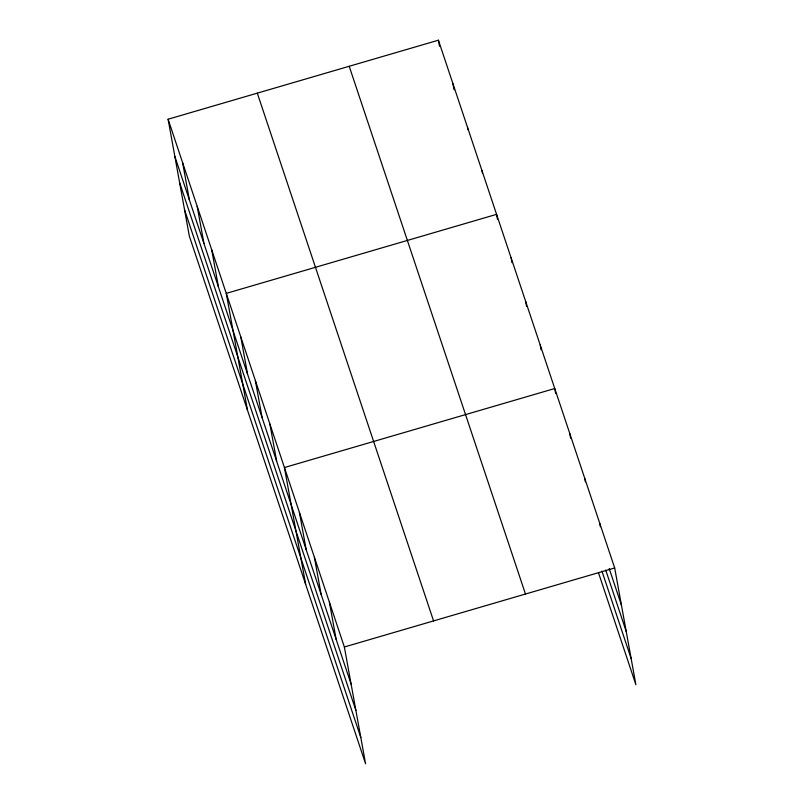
<?xml version="1.0" encoding="UTF-8"?>
<svg xmlns="http://www.w3.org/2000/svg" width="804" height="804" viewBox="0 0 804 804"><rect width="100%" height="100%" fill="white"/><g stroke="black" fill="none" stroke-linecap="round" stroke-linejoin="round"><path stroke-width="1.21" d="M168.096 119.223L344.363 646.989L365.589 763.8L189.322 236.044L168.096 119.223L438.411 40.2L614.678 567.956L635.904 684.777L598.447 572.629M344.363 646.989L614.678 567.956M609.221 568.589L621.442 605.191M605.713 570.066L626.215 631.452M601.955 571.152L631.13 658.516M349.207 66.28L525.474 594.035M257.3 93.143L433.567 620.909M174.86 156.448L351.127 684.214M179.634 182.719L355.901 710.475M184.548 209.774L360.815 737.539M599.694 523.102L600.347 526.7M584.709 478.239L585.372 481.847M569.734 433.386L570.599 438.19M555.624 393.327L554.75 388.523L284.425 467.546L305.661 584.357M540.208 344.986L541.082 349.79M525.665 301.44L526.54 306.244M511.123 257.903L511.997 262.707M497.455 219.16L496.581 214.356L226.266 293.39L247.491 410.201M482.038 170.82L482.47 173.222M467.496 127.283L467.928 129.685M452.953 83.737L454.049 89.746M438.411 40.2L439.507 46.2M329.379 602.126L336.142 639.351M314.394 557.262L321.158 594.498M299.41 512.409L306.173 549.634M269.883 424.009L276.656 461.235M255.34 380.463L262.114 417.698M240.808 336.926L247.572 374.151M211.723 249.843L218.487 287.068M197.181 206.306L203.945 243.532M182.639 162.76L189.402 199.995"/></g></svg>
